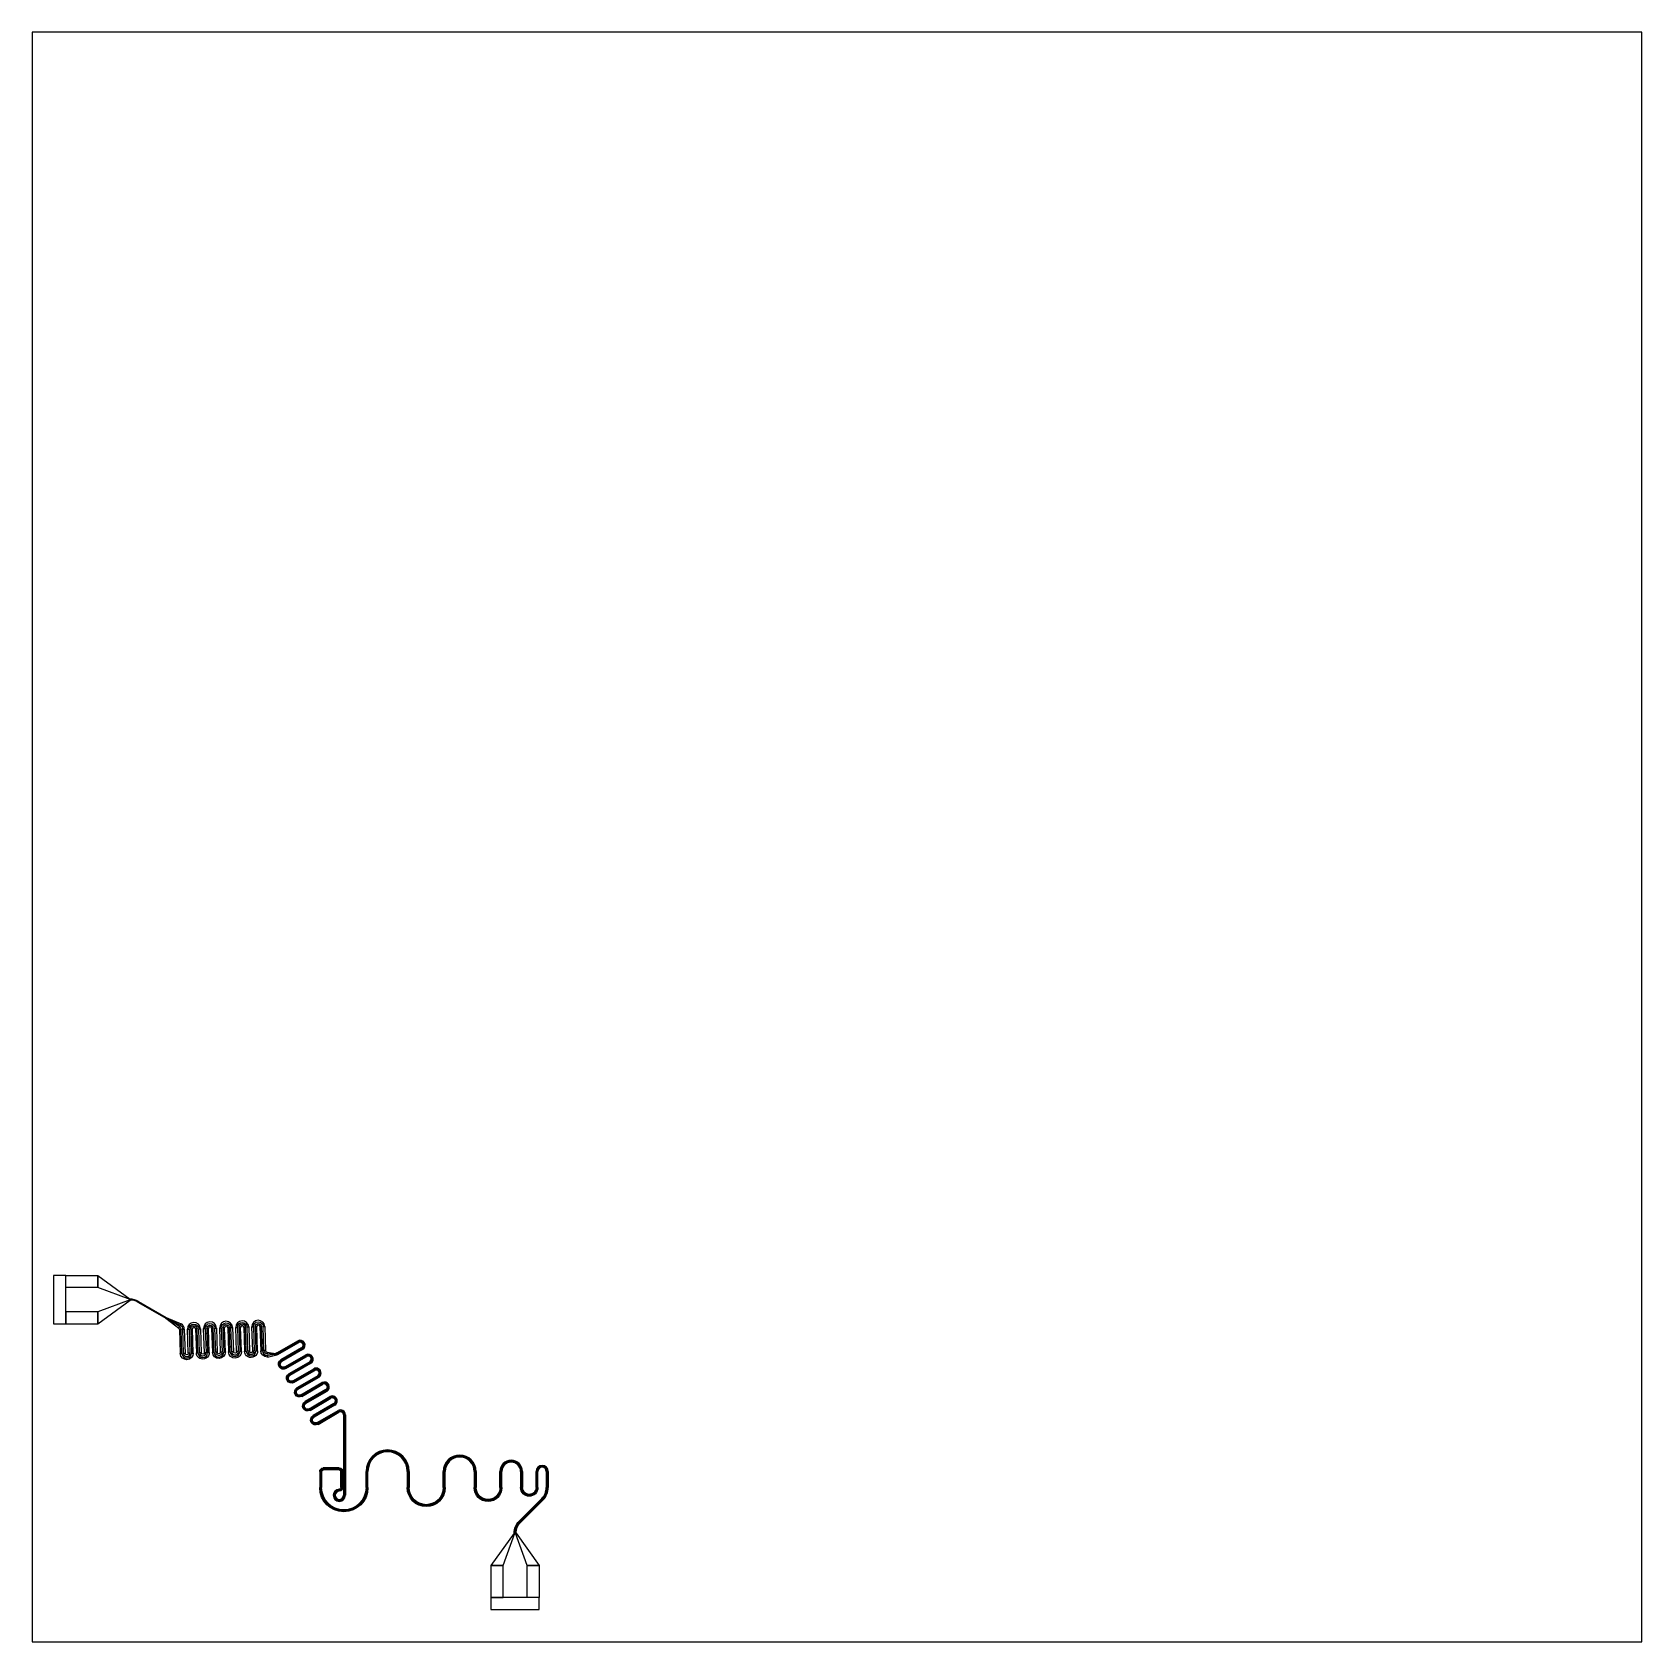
# Model space of a CAD drawing. Header units: inches. Extents: x 0 to 10000, y 0 to 10000.
import ezdxf

# ---------------------------------------------------------------- set-up
doc = ezdxf.new("R2010")
doc.units = ezdxf.units.IN
doc.header["$MEASUREMENT"] = 0
doc.layers.add('CPW', color=7, linetype='Continuous', true_color=0x32fa32)
doc.layers.add('Frame', color=7, linetype='Continuous', true_color=0xfa3232)

msp = doc.modelspace()

# ---------------------------------------------------------------- linework, layer by layer
at = {"layer": 'CPW'}
for points in [[(208, 2126), (208, 2276), (133, 2276), (133, 1976), (208, 1976)], [(408, 2201), (208, 2201), (208, 2276), (408, 2276)], [(608, 2127), (408, 2201), (408, 2276), (608, 2129)], [(608, 2125), (408, 2051), (408, 1976), (608, 2123)], [(831, 2012), (658, 2112), (657, 2110), (830, 2010)], [(832, 2013), (659, 2113), (660, 2115), (833, 2015)], [(408, 2051), (208, 2051), (208, 1976), (408, 1976)], [(915, 1958), (831, 2012), (830, 2010), (910, 1949)], [(920, 1967), (832, 2013), (833, 2015), (925, 1975)], [(930, 1791), (925, 1941), (915, 1941), (920, 1791)], [(940, 1792), (935, 1942), (945, 1942), (950, 1792)], [(975, 1943), (980, 1793), (970, 1793), (965, 1943)], [(985, 1943), (990, 1794), (1000, 1794), (995, 1944)], [(1030, 1795), (1025, 1945), (1015, 1944), (1020, 1795)], [(1040, 1795), (1035, 1945), (1045, 1945), (1050, 1796)], [(1075, 1946), (1080, 1797), (1070, 1796), (1065, 1946)], [(1085, 1947), (1090, 1797), (1100, 1797), (1095, 1947)], [(1130, 1798), (1125, 1948), (1115, 1948), (1120, 1798)], [(1140, 1799), (1135, 1949), (1145, 1949), (1150, 1799)], [(1175, 1950), (1180, 1800), (1170, 1800), (1165, 1950)], [(1185, 1950), (1190, 1800), (1200, 1801), (1195, 1951)], [(1230, 1802), (1225, 1952), (1215, 1951), (1220, 1801)], [(1240, 1802), (1235, 1952), (1245, 1952), (1250, 1802)], [(1275, 1953), (1280, 1803), (1270, 1803), (1265, 1953)], [(1285, 1954), (1290, 1804), (1300, 1804), (1295, 1954)], [(1330, 1805), (1325, 1955), (1315, 1955), (1320, 1805)], [(1340, 1805), (1335, 1955), (1345, 1956), (1350, 1806)], [(1375, 1957), (1380, 1807), (1370, 1806), (1365, 1956)], [(1385, 1957), (1390, 1807), (1400, 1807), (1395, 1957)], [(1430, 1808), (1425, 1958), (1415, 1958), (1420, 1808)], [(1440, 1809), (1435, 1959), (1445, 1959), (1450, 1809)], [(1652, 1866), (1522, 1791), (1520, 1795), (1650, 1870)], [(1654, 1863), (1524, 1788), (1526, 1784), (1656, 1859)], [(1547, 1748), (1676, 1823), (1674, 1826), (1545, 1751)], [(1549, 1744), (1678, 1819), (1680, 1816), (1551, 1741)], [(1511, 1788), (1461, 1789), (1460, 1799), (1511, 1792)], [(1511, 1784), (1461, 1779), (1461, 1769), (1511, 1780)], [(1702, 1780), (1572, 1705), (1570, 1708), (1700, 1783)], [(1704, 1776), (1574, 1701), (1576, 1698), (1706, 1773)], [(1597, 1661), (1726, 1736), (1724, 1740), (1595, 1665)], [(1599, 1658), (1728, 1733), (1730, 1729), (1601, 1654)], [(1752, 1693), (1622, 1618), (1620, 1621), (1749, 1696)], [(1753, 1690), (1624, 1615), (1626, 1611), (1755, 1686)], [(1647, 1575), (1776, 1650), (1774, 1653), (1645, 1578)], [(1649, 1571), (1778, 1646), (1780, 1643), (1651, 1568)], [(1802, 1606), (1672, 1531), (1670, 1535), (1800, 1610)], [(1804, 1603), (1674, 1528), (1676, 1525), (1806, 1600)], [(1697, 1488), (1826, 1563), (1824, 1567), (1695, 1492)], [(1699, 1485), (1828, 1560), (1830, 1556), (1701, 1481)], [(1852, 1520), (1722, 1445), (1720, 1448), (1849, 1523)], [(1854, 1516), (1724, 1441), (1726, 1438), (1856, 1513)], [(1747, 1402), (1876, 1477), (1874, 1480), (1745, 1405)], [(1749, 1398), (1878, 1473), (1880, 1470), (1751, 1395)], [(1902, 1433), (1772, 1358), (1770, 1362), (1900, 1437)], [(1904, 1430), (1774, 1355), (1776, 1351), (1906, 1426)], [(1938, 910), (1938, 1410), (1934, 1410), (1934, 910)], [(1942, 910), (1942, 1410), (1946, 1410), (1946, 910)], [(1790, 958), (1790, 1058), (1786, 1058), (1786, 958)], [(1794, 958), (1794, 1058), (1798, 1058), (1798, 958)], [(1808, 1076), (1908, 1076), (1908, 1080), (1808, 1080)], [(1808, 1072), (1908, 1072), (1908, 1068), (1808, 1068)], [(1922, 1058), (1922, 958), (1918, 958), (1918, 1058)], [(1926, 1058), (1926, 958), (1930, 958), (1930, 1058)], [(2078, 1058), (2078, 958), (2074, 958), (2074, 1058)], [(2082, 1058), (2082, 958), (2086, 958), (2086, 1058)], [(2334, 958), (2334, 1058), (2330, 1058), (2330, 958)], [(2338, 958), (2338, 1058), (2342, 1058), (2342, 958)], [(2558, 1058), (2558, 958), (2554, 958), (2554, 1058)], [(2562, 1058), (2562, 958), (2566, 958), (2566, 1058)], [(2750, 958), (2750, 1058), (2746, 1058), (2746, 958)], [(2754, 958), (2754, 1058), (2758, 1058), (2758, 958)], [(2910, 1058), (2910, 958), (2906, 958), (2906, 1058)], [(2914, 1058), (2914, 958), (2918, 958), (2918, 1058)], [(3038, 958), (3038, 1058), (3034, 1058), (3034, 958)], [(3042, 958), (3042, 1058), (3046, 1058), (3046, 958)], [(3134, 1058), (3134, 958), (3130, 958), (3130, 1058)], [(3138, 1058), (3138, 958), (3142, 958), (3142, 1058)], [(3198, 958), (3198, 1058), (3194, 1058), (3194, 958)], [(3202, 958), (3202, 1058), (3206, 1058), (3206, 958)], [(3028, 747), (3169, 889), (3166, 891), (3025, 750)], [(3031, 744), (3172, 886), (3175, 883), (3034, 741)], [(2925, 475), (2998, 675), (2994, 675), (2850, 475)], [(3075, 475), (3002, 675), (3006, 675), (3150, 475)], [(2925, 275), (2925, 475), (2850, 475), (2850, 275)], [(3075, 275), (3075, 475), (3150, 475), (3150, 275)], [(3000, 200), (3150, 200), (3150, 275), (2850, 275), (2850, 200)]]:
    msp.add_lwpolyline(points, close=True, dxfattribs=at)
for points in [[(608, 2129), (608, 2127, -0.13165), (659, 2113), (660, 2115, 0.13165), (608, 2129)], [(608, 2123), (608, 2125, -0.13165), (658, 2112), (657, 2110, 0.13165), (608, 2123)], [(910, 1949), (915, 1958, -0.25888), (925, 1941), (915, 1941, 0.25888), (910, 1949)], [(920, 1967, -0.25888), (935, 1942), (945, 1942, 0.25888), (925, 1975)], [(965, 1943), (975, 1943, -1), (1035, 1945), (1045, 1945, 1), (965, 1943)], [(995, 1944), (985, 1943, -1), (1025, 1945), (1015, 1944, 1), (995, 1944)], [(1065, 1946), (1075, 1946, -1), (1135, 1949), (1145, 1949, 1), (1065, 1946)], [(1095, 1947), (1085, 1947, -1), (1125, 1948), (1115, 1948, 1), (1095, 1947)], [(1175, 1950, -1), (1235, 1952), (1245, 1952, 1), (1165, 1950)], [(1185, 1950, -1), (1225, 1952), (1215, 1951, 1), (1195, 1951)], [(1275, 1953, -1), (1335, 1955), (1345, 1956, 1), (1265, 1953)], [(1285, 1954, -1), (1325, 1955), (1315, 1955, 1), (1295, 1954)], [(1365, 1956), (1375, 1957, -1), (1435, 1959), (1445, 1959, 1), (1365, 1956)], [(1395, 1957), (1385, 1957, -1), (1425, 1958), (1415, 1958, 1), (1395, 1957)], [(1190, 1800), (1200, 1801, -1), (1120, 1798), (1120, 1798), (1130, 1798, 1), (1190, 1800)], [(1300, 1804, -1), (1220, 1801), (1220, 1801), (1230, 1802, 1), (1290, 1804), (1300, 1804)], [(1400, 1807, -1), (1320, 1805), (1320, 1805), (1330, 1805, 1), (1390, 1807)], [(1370, 1806, -1), (1350, 1806), (1350, 1806), (1340, 1805, 1), (1380, 1807), (1370, 1806)], [(1461, 1769, -0.41421), (1420, 1808), (1420, 1808), (1430, 1808, 0.41421), (1461, 1779), (1461, 1769)], [(1460, 1799, -0.41421), (1450, 1809), (1450, 1809), (1440, 1809, 0.41421), (1461, 1789)], [(1650, 1870), (1652, 1866, -1), (1678, 1819), (1680, 1816, 1), (1650, 1870)], [(1654, 1863, -1), (1676, 1823), (1674, 1826, 1), (1656, 1859)], [(1000, 1794, -1), (920, 1791), (920, 1791), (930, 1791, 1), (990, 1794)], [(970, 1793, -1), (950, 1792), (950, 1792), (940, 1792, 1), (980, 1793)], [(1100, 1797, -1), (1020, 1795), (1020, 1795), (1030, 1795, 1), (1090, 1797)], [(1070, 1796, -1), (1050, 1796), (1050, 1796), (1040, 1795, 1), (1080, 1797)], [(1170, 1800, -1), (1150, 1799), (1150, 1799), (1140, 1799, 1), (1180, 1800), (1170, 1800)], [(1520, 1795, -0.12303), (1511, 1792), (1511, 1792), (1511, 1788, 0.12303), (1522, 1791), (1520, 1795)], [(1524, 1788), (1526, 1784, -0.12303), (1511, 1780), (1511, 1780), (1511, 1784, 0.12303), (1524, 1788)], [(1576, 1698, -1), (1545, 1751), (1545, 1751), (1547, 1748, 1), (1574, 1701), (1576, 1698)], [(1570, 1708, -1), (1551, 1741), (1551, 1741), (1549, 1744, 1), (1572, 1705), (1570, 1708)], [(1749, 1696), (1752, 1693, -1), (1778, 1646), (1780, 1643, 1), (1749, 1696)], [(1626, 1611, -1), (1595, 1665), (1595, 1665), (1597, 1661, 1), (1624, 1615), (1626, 1611)], [(1620, 1621, -1), (1601, 1654), (1601, 1654), (1599, 1658, 1), (1622, 1618), (1620, 1621)], [(1753, 1690, -1), (1776, 1650), (1774, 1653, 1), (1755, 1686)], [(1800, 1610), (1802, 1606, -1), (1828, 1560), (1830, 1556, 1), (1800, 1610)], [(1804, 1603, -1), (1826, 1563), (1824, 1567, 1), (1806, 1600)], [(1676, 1525, -1), (1645, 1578), (1645, 1578), (1647, 1575, 1), (1674, 1528)], [(1670, 1535, -1), (1651, 1568), (1651, 1568), (1649, 1571, 1), (1672, 1531)], [(1849, 1523), (1852, 1520, -1), (1878, 1473), (1880, 1470, 1), (1849, 1523)], [(1726, 1438, -1), (1695, 1492), (1695, 1492), (1697, 1488, 1), (1724, 1441), (1726, 1438)], [(1776, 1351, -1), (1745, 1405), (1745, 1405), (1747, 1402, 1), (1774, 1355), (1776, 1351)], [(1900, 1437), (1902, 1433, -0.57735), (1942, 1410), (1946, 1410, 0.57735), (1900, 1437)], [(1904, 1430, -0.57735), (1938, 1410), (1934, 1410, 0.57735), (1906, 1426)], [(1770, 1362, -1), (1751, 1395), (1751, 1395), (1749, 1398, 1), (1772, 1358)], [(3194, 958), (3198, 958, -0.19891), (3169, 889), (3166, 891, 0.19891), (3194, 958)], [(3206, 958), (3202, 958, -0.19891), (3172, 886), (3175, 883, 0.19891), (3206, 958)], [(2998, 675), (2994, 675, -0.19891), (3025, 750), (3025, 750), (3028, 747, 0.19891), (2998, 675)], [(3006, 675, -0.19891), (3034, 741), (3034, 741), (3031, 744, 0.19891), (3002, 675)]]:
    msp.add_lwpolyline(points, format="xyb", dxfattribs=at)
for points in [[(920, 1967), (925, 1975)], [(1175, 1950), (1165, 1950)], [(1185, 1950), (1195, 1951)], [(1275, 1953), (1265, 1953)], [(1285, 1954), (1295, 1954)], [(1390, 1807), (1400, 1807)], [(1654, 1863), (1656, 1859)], [(980, 1793), (970, 1793)], [(990, 1794), (1000, 1794)], [(1080, 1797), (1070, 1796)], [(1090, 1797), (1100, 1797)], [(1461, 1789), (1460, 1799)], [(1753, 1690), (1755, 1686)], [(1804, 1603), (1806, 1600)], [(1672, 1531), (1670, 1535)], [(1674, 1528), (1676, 1525)], [(1904, 1430), (1906, 1426)], [(1772, 1358), (1770, 1362)], [(3002, 675), (3006, 675)]]:
    msp.add_lwpolyline(points, dxfattribs=at)
for points in [[(1280, 1803), (1270, 1803, -1), (1250, 1802), (1250, 1802), (1240, 1802, 1)], [(1700, 1783), (1702, 1780, -1), (1728, 1733), (1730, 1729, 1)], [(1706, 1773), (1704, 1776, -1), (1726, 1736), (1724, 1740, 1)], [(1854, 1516, -1), (1876, 1477), (1874, 1480, 1), (1856, 1513)], [(1722, 1445), (1720, 1448, -1), (1701, 1481), (1701, 1481), (1699, 1485, 1)], [(2078, 1058, -1), (2338, 1058), (2342, 1058, 1), (2074, 1058)], [(2082, 1058, -1), (2334, 1058), (2330, 1058, 1), (2086, 1058)], [(2558, 1058, -1), (2754, 1058), (2758, 1058, 1), (2554, 1058)], [(2562, 1058, -1), (2750, 1058), (2746, 1058, 1), (2566, 1058)], [(2910, 1058, -1), (3042, 1058), (3046, 1058, 1), (2906, 1058)], [(2914, 1058, -1), (3038, 1058), (3034, 1058, 1), (2918, 1058)], [(1790, 1058), (1786, 1058, -0.41421), (1808, 1080), (1808, 1080), (1808, 1076, 0.41421)], [(1794, 1058), (1798, 1058, -0.41421), (1808, 1068), (1808, 1068), (1808, 1072, 0.41421)], [(1908, 1076), (1908, 1080, -0.41421), (1930, 1058), (1930, 1058), (1926, 1058, 0.41421)], [(1908, 1072), (1908, 1068, -0.41421), (1918, 1058), (1918, 1058), (1922, 1058, 0.41421)], [(3134, 1058, -1), (3202, 1058), (3206, 1058, 1), (3130, 1058)], [(3138, 1058, -1), (3198, 1058), (3194, 1058, 1), (3142, 1058)], [(2082, 958), (2086, 958, -1), (1786, 958), (1786, 958), (1790, 958, 1)], [(2078, 958), (2074, 958, -1), (1798, 958), (1798, 958), (1794, 958, 1)], [(1874, 910, -0.41421), (1908, 944), (1908, 948, 0.41421), (1870, 910)], [(1908, 876, -0.41421), (1874, 910), (1870, 910, 0.41421), (1908, 872)], [(1878, 910, -0.41421), (1908, 940), (1908, 936, 0.41421), (1882, 910)], [(1908, 880, -0.41421), (1878, 910), (1882, 910, 0.41421), (1908, 884)], [(1922, 958), (1918, 958, -0.41421), (1908, 948), (1908, 948), (1908, 944, 0.41421)], [(1926, 958), (1930, 958, -0.41421), (1908, 936), (1908, 936), (1908, 940, 0.41421)], [(1938, 910, -0.41421), (1908, 880), (1908, 884, 0.41421), (1934, 910)], [(1942, 910, -0.41421), (1908, 876), (1908, 872, 0.41421), (1946, 910)], [(2562, 958), (2566, 958, -1), (2330, 958), (2330, 958), (2334, 958, 1)], [(2558, 958), (2554, 958, -1), (2342, 958), (2342, 958), (2338, 958, 1)], [(2914, 958), (2918, 958, -1), (2746, 958), (2746, 958), (2750, 958, 1)], [(2910, 958), (2906, 958, -1), (2758, 958), (2758, 958), (2754, 958, 1)], [(3138, 958), (3142, 958, -1), (3034, 958), (3034, 958), (3038, 958, 1)], [(3134, 958), (3130, 958, -1), (3046, 958), (3046, 958), (3042, 958, 1)]]:
    msp.add_lwpolyline(points, format="xyb", close=True, dxfattribs=at)
at = {"layer": 'Frame'}
msp.add_lwpolyline([(0, 0), (10000, 0), (10000, 10000), (0, 10000)], close=True, dxfattribs=at)

doc.saveas('drawing.dxf')
